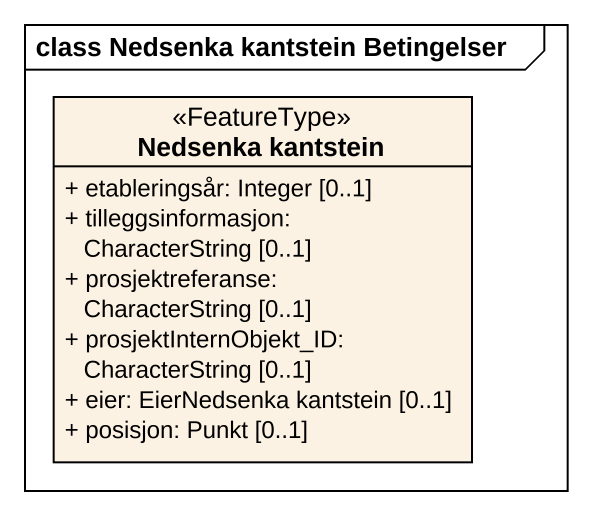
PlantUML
@startuml
mainframe class Nedsenka kantstein Betingelser
hide circle
hide empty members
skinparam classAttributeIconSize 0
class "Nedsenka kantstein" as Nedsenka_kantstein <<FeatureType>> {
  + etableringsår: Integer [0..1]
  + tilleggsinformasjon: CharacterString [0..1]
  + prosjektreferanse: CharacterString [0..1]
  + prosjektInternObjekt_ID: CharacterString [0..1]
  + eier: EierNedsenka kantstein [0..1]
  + posisjon: Punkt [0..1]
}
@enduml
